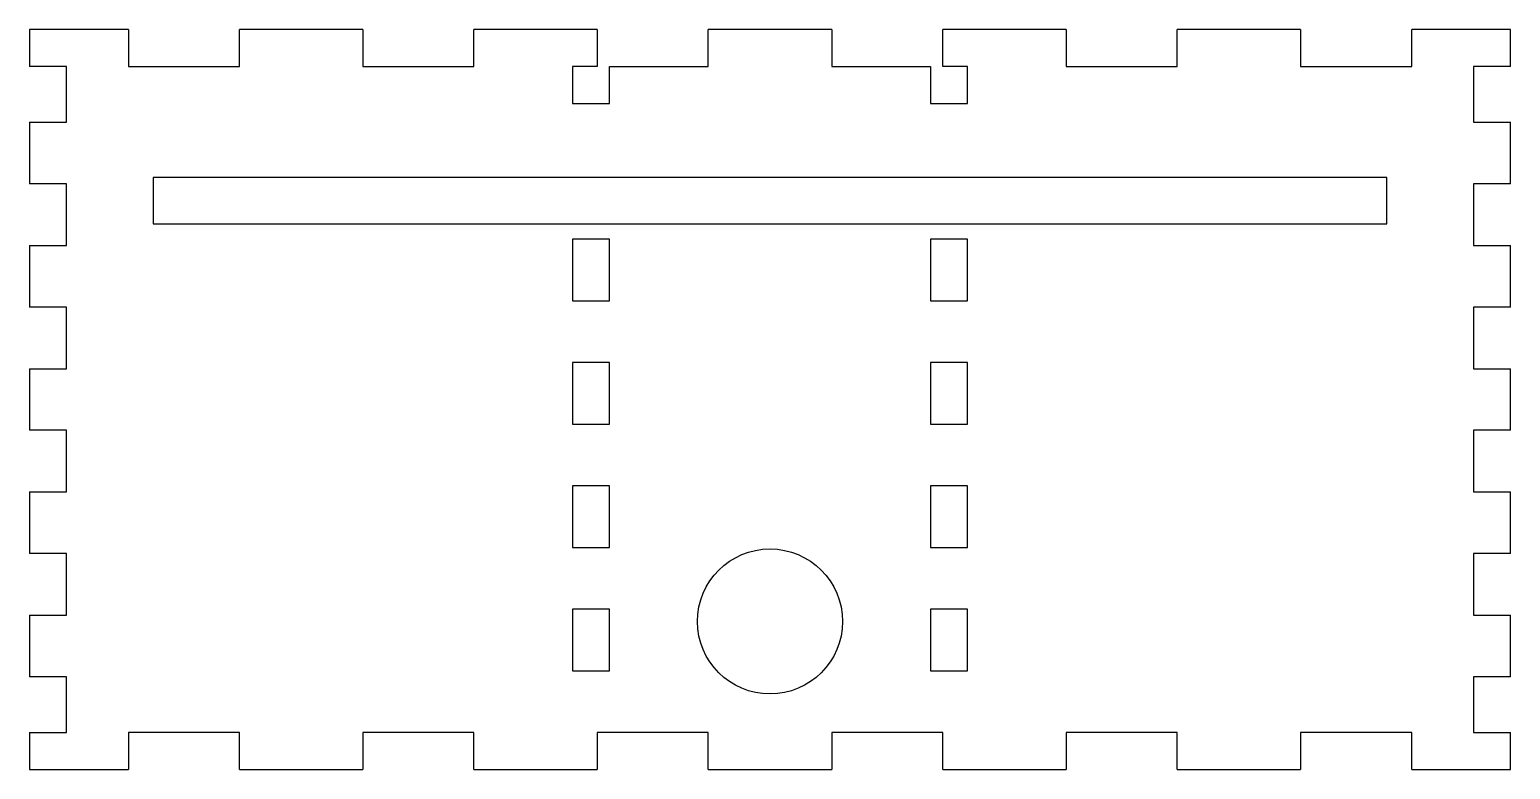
# Model space of a CAD drawing. Header units: millimetres. Extents: x -60 to 60, y -30 to 30.
import ezdxf

# ---------------------------------------------------------------- set-up
doc = ezdxf.new("R2010")
doc.units = ezdxf.units.MM

msp = doc.modelspace()

# ---------------------------------------------------------------- linework, layer by layer
at = {"color": 7, "linetype": 'Continuous', "lineweight": 25}
for p, q in [((-52, 30), (-60, 30)), ((-60, 30), (-60, 27)), ((-52, 30), (-52, 27)), ((-43, 27), (-43, 30)), ((-33, 30), (-43, 30)), ((-33, 30), (-33, 27)), ((-24, 27), (-24, 30)), ((-14, 30), (-24, 30)), ((-14, 30), (-14, 27)), ((-5, 27), (-5, 30)), ((5, 30), (-5, 30)), ((5, 30), (5, 27)), ((14, 27), (14, 30)), ((24, 30), (14, 30)), ((24, 30), (24, 27)), ((33, 27), (33, 30)), ((43, 30), (33, 30)), ((43, 30), (43, 27)), ((52, 27), (52, 30)), ((60, 30), (52, 30)), ((60, 27), (60, 30)), ((-57, 27), (-60, 27)), ((-57, 22.5), (-57, 27)), ((-52, 27), (-43, 27)), ((-33, 27), (-24, 27)), ((-14, 27), (-16, 27)), ((-16, 27), (-16, 24)), ((-13, 24), (-13, 27)), ((-13, 27), (-5, 27)), ((5, 27), (13, 27)), ((13, 27), (13, 24)), ((16, 27), (14, 27)), ((16, 24), (16, 27)), ((24, 27), (33, 27)), ((43, 27), (52, 27)), ((60, 27), (57, 27)), ((57, 27), (57, 22.5)), ((-16, 24), (-13, 24)), ((13, 24), (16, 24)), ((-60, 22.5), (-57, 22.5)), ((-60, 22.5), (-60, 17.5)), ((57, 22.5), (60, 22.5)), ((60, 17.5), (60, 22.5)), ((50, 18), (-50, 18)), ((-50, 18), (-50, 14.25)), ((50, 14.25), (50, 18)), ((-57, 17.5), (-60, 17.5)), ((-57, 12.5), (-57, 17.5)), ((60, 17.5), (57, 17.5)), ((57, 17.5), (57, 12.5)), ((-50, 14.25), (50, 14.25)), ((-60, 12.5), (-57, 12.5)), ((-60, 12.5), (-60, 7.5)), ((-13, 13), (-16, 13)), ((-16, 13), (-16, 8)), ((-13, 8), (-13, 13)), ((16, 13), (13, 13)), ((13, 13), (13, 8)), ((16, 8), (16, 13)), ((57, 12.5), (60, 12.5)), ((60, 7.5), (60, 12.5)), ((-57, 7.5), (-60, 7.5)), ((-57, 2.5), (-57, 7.5)), ((-16, 8), (-13, 8)), ((13, 8), (16, 8)), ((60, 7.5), (57, 7.5)), ((57, 7.5), (57, 2.5)), ((-60, 2.5), (-57, 2.5)), ((-60, 2.5), (-60, -2.5)), ((-13, 3), (-16, 3)), ((-16, 3), (-16, -2)), ((-13, -2), (-13, 3)), ((16, 3), (13, 3)), ((13, 3), (13, -2)), ((16, -2), (16, 3)), ((57, 2.5), (60, 2.5)), ((60, -2.5), (60, 2.5)), ((-16, -2), (-13, -2)), ((13, -2), (16, -2)), ((-57, -2.5), (-60, -2.5)), ((-57, -7.5), (-57, -2.5)), ((60, -2.5), (57, -2.5)), ((57, -2.5), (57, -7.5)), ((-13, -7), (-16, -7)), ((-16, -7), (-16, -12)), ((-13, -12), (-13, -7)), ((16, -7), (13, -7)), ((13, -7), (13, -12)), ((16, -12), (16, -7)), ((-60, -7.5), (-57, -7.5)), ((-60, -7.5), (-60, -12.5)), ((57, -7.5), (60, -7.5)), ((60, -12.5), (60, -7.5)), ((-16, -12), (-13, -12)), ((13, -12), (16, -12)), ((-57, -12.5), (-60, -12.5)), ((-57, -17.5), (-57, -12.5)), ((60, -12.5), (57, -12.5)), ((57, -12.5), (57, -17.5)), ((-60, -17.5), (-57, -17.5)), ((-60, -17.5), (-60, -22.5)), ((-13, -17), (-16, -17)), ((-16, -17), (-16, -22)), ((-13, -22), (-13, -17)), ((16, -17), (13, -17)), ((13, -17), (13, -22)), ((16, -22), (16, -17)), ((57, -17.5), (60, -17.5)), ((60, -22.5), (60, -17.5)), ((-57, -22.5), (-60, -22.5)), ((-57, -27), (-57, -22.5)), ((-16, -22), (-13, -22)), ((13, -22), (16, -22)), ((60, -22.5), (57, -22.5)), ((57, -22.5), (57, -27)), ((-60, -27), (-57, -27)), ((-60, -27), (-60, -30)), ((-43, -27), (-52, -27)), ((-52, -27), (-52, -30)), ((-43, -30), (-43, -27)), ((-24, -27), (-33, -27)), ((-33, -27), (-33, -30)), ((-24, -30), (-24, -27)), ((-5, -27), (-14, -27)), ((-14, -27), (-14, -30)), ((-5, -30), (-5, -27)), ((14, -27), (5, -27)), ((5, -27), (5, -30)), ((14, -30), (14, -27)), ((33, -27), (24, -27)), ((24, -27), (24, -30)), ((33, -30), (33, -27)), ((52, -27), (43, -27)), ((43, -27), (43, -30)), ((52, -30), (52, -27)), ((57, -27), (60, -27)), ((60, -30), (60, -27)), ((-60, -30), (-52, -30)), ((-43, -30), (-33, -30)), ((-24, -30), (-14, -30)), ((-5, -30), (5, -30)), ((14, -30), (24, -30)), ((33, -30), (43, -30)), ((52, -30), (60, -30))]:
    msp.add_line(p, q, dxfattribs=at)
msp.add_circle((0, -18), 5.88, dxfattribs=at)

doc.saveas('drawing.dxf')
